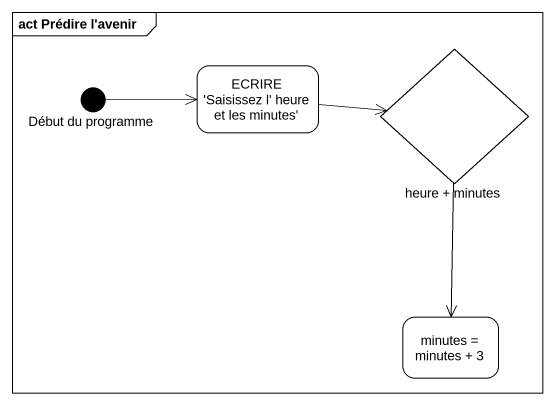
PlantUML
@startuml
mainframe act Prédire l'avenir
hide empty description
state "heure + minutes" as heure_minutes <<choice>>
state "Début du programme" as Début_du_programme <<start>>
state "ECRIRE 'Saisissez l' heure et les minutes'" as ECRIRE_Saisissez_l_heure_et
state "minutes = minutes + 3" as minutes_minutes_3
heure_minutes --> minutes_minutes_3
Début_du_programme -right-> ECRIRE_Saisissez_l_heure_et
ECRIRE_Saisissez_l_heure_et -right-> heure_minutes
@enduml
